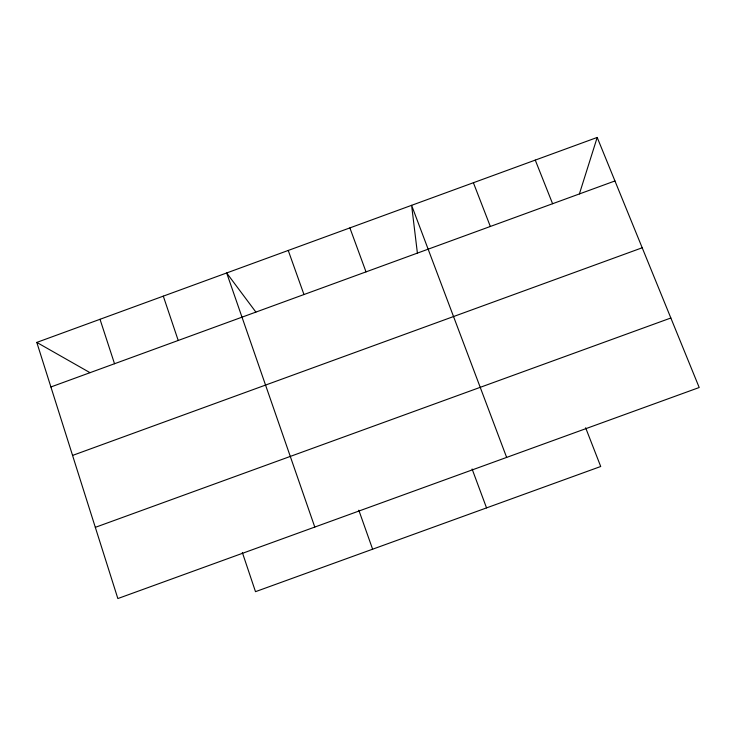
<?xml version="1.0" encoding="UTF-8"?>
<svg xmlns="http://www.w3.org/2000/svg" width="736" height="736" viewBox="0 0 736 736"><rect width="100%" height="100%" fill="white"/><g stroke="black" fill="none" stroke-linecap="round" stroke-linejoin="round"><path stroke-width="1.1" d="M579.398 193.908L597.2 137.448L36.8 342.406L117.852 598.552L699.2 387.513L597.2 137.448M50.904 386.97L614.946 180.955M72.56 455.428L642.197 247.774M95.321 527.344L670.846 317.998M36.8 342.406L89.994 372.664M255.88 312.073L226.67 272.964L314.787 527.059M535.265 160.108L552.598 203.725M585.635 427.772L600.714 466.495L255.493 591.67L242.337 552.488M473.395 182.73L490.332 226.467M506.644 457.415L411.608 205.326L417.395 253.083M472.089 468.988L486.542 507.895M349.885 227.902L366.022 271.878M288.236 250.442L303.968 294.538M358.818 510.204L372.618 549.203M163.3 296.139L178.222 340.474M100.013 319.286L114.522 363.731"/></g></svg>
